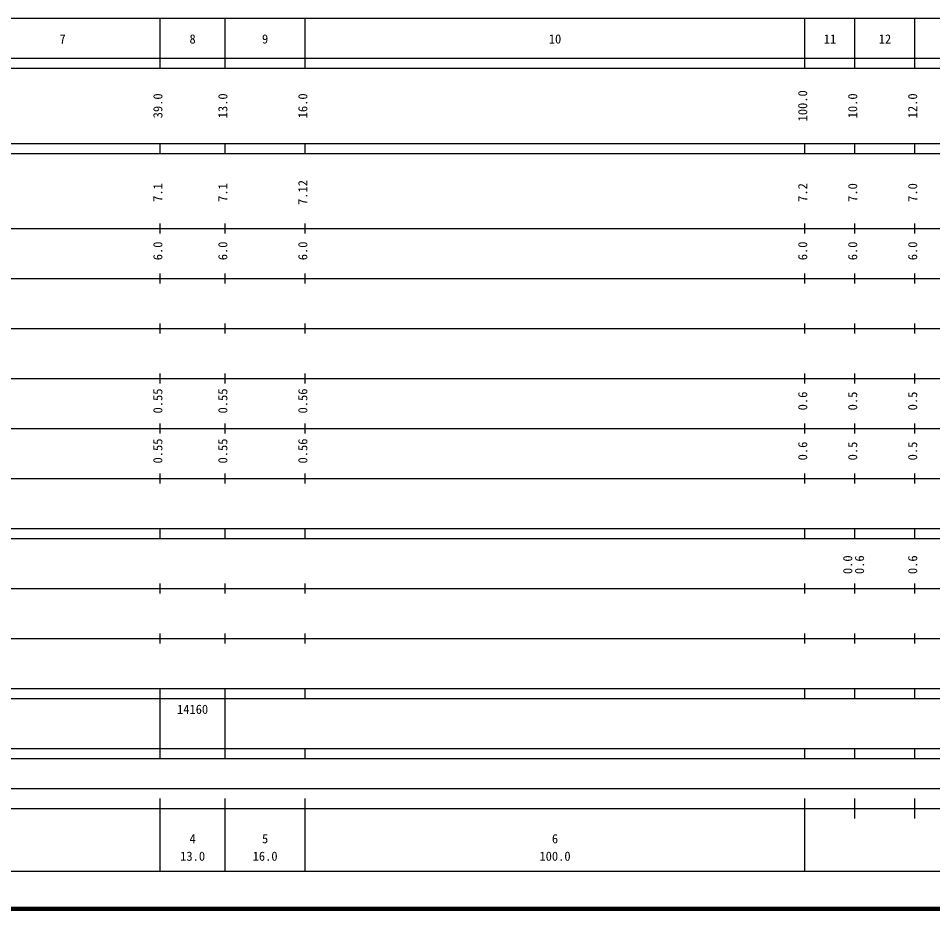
# Model space of a CAD drawing. Units: millimetres on the paper, enlarged 1000 times. Extents: x 40000 to 680000, y 20000 to 380000.
# Drawn here: x 310623 to 493553, y 20000 to 198000 of the extents above; entities that cross this region are included whole.
import ezdxf
from ezdxf.enums import TextEntityAlignment as Align

# ---------------------------------------------------------------- set-up
doc = ezdxf.new("R2010")
doc.units = ezdxf.units.MM
doc.header["$LTSCALE"] = 1000
doc.layers.add('M-TTL', color=2, linetype='Continuous', lineweight=140)
doc.layers.add('M-TTL-BAND', color=7, linetype='Continuous', lineweight=25)
doc.styles.add('ＭＳ ゴシック', font='')
doc.styles.get('ＭＳ ゴシック').set_extended_font_data('MS Gothic')

msp = doc.modelspace()

# ---------------------------------------------------------------- linework, layer by layer
at = {"layer": 'M-TTL'}
msp.add_line((40000, 20000), (680000, 20000), dxfattribs=at)
at = {"layer": 'M-TTL-BAND'}
for p, q in [((68000, 198000), (579000, 198000)), ((339000, 188000), (339000, 198000)), ((352000, 188000), (352000, 198000)), ((368000, 188000), (368000, 198000)), ((468000, 188000), (468000, 198000)), ((478000, 188000), (478000, 198000)), ((490000, 188000), (490000, 198000)), ((40000, 190000), (579000, 190000)), ((40000, 188000), (579000, 188000)), ((40000, 173000), (579000, 173000)), ((339000, 171000), (339000, 173000)), ((352000, 171000), (352000, 173000)), ((368000, 171000), (368000, 173000)), ((468000, 171000), (468000, 173000)), ((478000, 171000), (478000, 173000)), ((490000, 171000), (490000, 173000)), ((40000, 171000), (579000, 171000)), ((40000, 156000), (579000, 156000)), ((339000, 155000), (339000, 157000)), ((352000, 155000), (352000, 157000)), ((368000, 155000), (368000, 157000)), ((468000, 155000), (468000, 157000)), ((478000, 155000), (478000, 157000)), ((490000, 155000), (490000, 157000)), ((339000, 145000), (339000, 147000)), ((352000, 145000), (352000, 147000)), ((368000, 145000), (368000, 147000)), ((468000, 145000), (468000, 147000)), ((478000, 145000), (478000, 147000)), ((490000, 145000), (490000, 147000)), ((46000, 146000), (579000, 146000)), ((52000, 136000), (579000, 136000)), ((339000, 135000), (339000, 137000)), ((352000, 135000), (352000, 137000)), ((368000, 135000), (368000, 137000)), ((468000, 135000), (468000, 137000)), ((478000, 135000), (478000, 137000)), ((490000, 135000), (490000, 137000)), ((339000, 125000), (339000, 127000)), ((352000, 125000), (352000, 127000)), ((368000, 125000), (368000, 127000)), ((468000, 125000), (468000, 127000)), ((478000, 125000), (478000, 127000)), ((490000, 125000), (490000, 127000)), ((46000, 126000), (579000, 126000)), ((52000, 116000), (579000, 116000)), ((339000, 115000), (339000, 117000)), ((352000, 115000), (352000, 117000)), ((368000, 115000), (368000, 117000)), ((468000, 115000), (468000, 117000)), ((478000, 115000), (478000, 117000)), ((490000, 115000), (490000, 117000)), ((339000, 105000), (339000, 107000)), ((352000, 105000), (352000, 107000)), ((368000, 105000), (368000, 107000)), ((468000, 105000), (468000, 107000)), ((478000, 105000), (478000, 107000)), ((490000, 105000), (490000, 107000)), ((46000, 106000), (579000, 106000)), ((40000, 96000), (579000, 96000)), ((339000, 94000), (339000, 96000)), ((352000, 94000), (352000, 96000)), ((368000, 94000), (368000, 96000)), ((468000, 94000), (468000, 96000)), ((478000, 94000), (478000, 96000)), ((490000, 94000), (490000, 96000)), ((40000, 94000), (579000, 94000)), ((339000, 83000), (339000, 85000)), ((352000, 83000), (352000, 85000)), ((368000, 83000), (368000, 85000)), ((468000, 83000), (468000, 85000)), ((478000, 83000), (478000, 85000)), ((490000, 83000), (490000, 85000)), ((49000, 84000), (579000, 84000)), ((40000, 74000), (579000, 74000)), ((339000, 73000), (339000, 75000)), ((352000, 73000), (352000, 75000)), ((368000, 73000), (368000, 75000)), ((468000, 73000), (468000, 75000)), ((478000, 73000), (478000, 75000)), ((490000, 73000), (490000, 75000)), ((40000, 64000), (579000, 64000)), ((339000, 62000), (339000, 64000)), ((352000, 62000), (352000, 64000)), ((368000, 62000), (368000, 64000)), ((468000, 62000), (468000, 64000)), ((478000, 62000), (478000, 64000)), ((490000, 62000), (490000, 64000)), ((40000, 62000), (579000, 62000)), ((339000, 52000), (339000, 62000)), ((352000, 52000), (352000, 62000)), ((40000, 52000), (579000, 52000)), ((339000, 50000), (339000, 52000)), ((352000, 50000), (352000, 52000)), ((368000, 50000), (368000, 52000)), ((468000, 50000), (468000, 52000)), ((478000, 50000), (478000, 52000)), ((490000, 50000), (490000, 52000)), ((40000, 50000), (579000, 50000)), ((71000, 44000), (565000, 44000)), ((339000, 27500), (339000, 42000)), ((352000, 27500), (352000, 42000)), ((368000, 27500), (368000, 42000)), ((468000, 27500), (468000, 42000)), ((478000, 38000), (478000, 42000)), ((490000, 38000), (490000, 42000)), ((40000, 40000), (579000, 40000)), ((68000, 27500), (579000, 27500))]:
    msp.add_line(p, q, dxfattribs=at)

# ---------------------------------------------------------------- texts
at = {"layer": 'M-TTL-BAND', "style": 'ＭＳ ゴシック'}
for s, p in [('7', (319500, 192405)), ('8', (345500, 192405)), ('9', (360000, 192405)), ('10', (418000, 192405)), ('11', (473000, 192405)), ('12', (484000, 192405)), ('4', (345500, 32523)), ('5', (360000, 32523)), ('6', (418000, 32523)), ('13.0', (345500, 29033)), ('16.0', (360000, 29033)), ('100.0', (418000, 29033))]:
    msp.add_text(s, height=1833, dxfattribs=at).set_placement(p, align=Align.BOTTOM_CENTER)
for s, p in [('100.0', (469000, 180500)), ('39.0', (340000, 180500)), ('13.0', (353000, 180500)), ('16.0', (369000, 180500)), ('10.0', (479000, 180500)), ('12.0', (491000, 180500)), ('7.1', (340000, 163174)), ('7.1', (353000, 163174)), ('7.12', (369000, 163174)), ('7.2', (469000, 163174)), ('7.0', (479000, 163174)), ('7.0', (491000, 163174)), ('6.0', (340000, 151500)), ('6.0', (353000, 151500)), ('6.0', (369000, 151500)), ('6.0', (469000, 151500)), ('6.0', (479000, 151500)), ('6.0', (491000, 151500)), ('0.55', (340000, 121500)), ('0.55', (353000, 121500)), ('0.56', (369000, 121500)), ('0.6', (469000, 121500)), ('0.5', (479000, 121500)), ('0.5', (491000, 121500)), ('0.55', (340000, 111500)), ('0.55', (353000, 111500)), ('0.56', (369000, 111500)), ('0.6', (469000, 111500)), ('0.5', (479000, 111500)), ('0.5', (491000, 111500)), ('0.0', (478000, 88764)), ('0.6', (480370, 88764)), ('0.6', (491000, 88764))]:
    msp.add_text(s, height=1833, rotation=90, dxfattribs=at).set_placement(p, align=Align.BOTTOM_CENTER)
msp.add_text('14160', height=1833, dxfattribs=at).set_placement((342375, 58405), align=Align.BOTTOM_LEFT)

doc.saveas('drawing.dxf')
